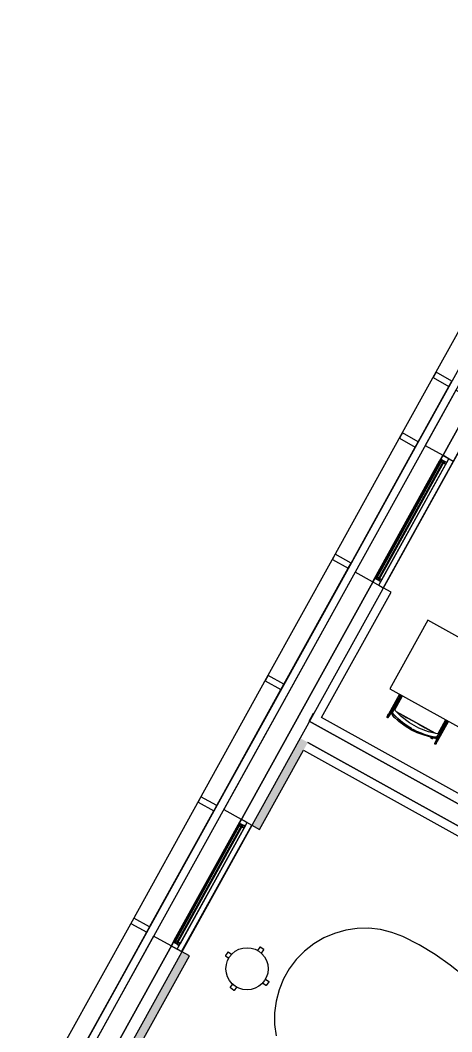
# Model space of a CAD drawing. Header units: metres. Extents: x 2.5 to 42.6, y 0.9 to 31.9.
# Drawn here: x 20.895 to 22.306, y 18.851 to 22.154 of the extents above; entities that cross this region are included whole.
import ezdxf

# ---------------------------------------------------------------- set-up
doc = ezdxf.new("R2010")
doc.units = ezdxf.units.M
for name, color, linetype in [('ARREDI', 9, 'Continuous'), ('INFISSI_VETRATE', 4, 'Continuous'), ('PARETI_STRUTTURE', 7, 'Continuous'), ('PILASTRI_SETTI', 8, 'Continuous')]:
    doc.layers.add(name, color=color, linetype=linetype)

msp = doc.modelspace()

# ---------------------------------------------------------------- linework, layer by layer
at = {"layer": 'ARREDI'}
for points in [[(22.4109, 21.1647), (22.4112, 21.1645), (22.1917, 20.7684)], [(22.1917, 20.7684), (21.9722, 20.3724)], [(21.9766, 20.3812), (22.1866, 20.76)], [(21.9722, 20.3724), (21.5332, 19.5803)], [(22.1189, 19.902), (22.1444, 19.948)], [(22.0991, 19.888), (22.0991, 19.888), (22.0991, 19.888), (22.0994, 19.8878), (22.0998, 19.8876)], [(22.0998, 19.8876), (22.1004, 19.8873)], [(22.1087, 19.8911), (22.108, 19.8914), (22.1074, 19.8919), (22.107, 19.8925), (22.1069, 19.8932), (22.1069, 19.8933), (22.1071, 19.894), (22.1071, 19.8941), (22.1075, 19.8946), (22.108, 19.8951), (22.1087, 19.8953)], [(22.1087, 19.8953), (22.1095, 19.8953), (22.1102, 19.895), (22.1108, 19.8945), (22.1111, 19.8939), (22.1113, 19.8932), (22.1113, 19.8931), (22.1111, 19.8924), (22.1111, 19.8923), (22.1107, 19.8918), (22.1102, 19.8914), (22.1095, 19.8911)], [(22.1091, 19.89), (22.1099, 19.8885)], [(22.1099, 19.8885), (22.1092, 19.89)], [(22.1097, 19.8923), (22.1114, 19.8963), (22.1121, 19.8978)], [(22.1104, 19.8877), (22.1112, 19.8867)], [(22.1112, 19.8866), (22.1105, 19.8877)], [(22.1131, 19.9025), (22.1125, 19.903), (22.1121, 19.9036), (22.112, 19.9044), (22.1122, 19.9051), (22.1124, 19.9055), (22.1124, 19.9055), (22.1125, 19.9057), (22.1131, 19.9062), (22.1138, 19.9064)], [(22.257, 19.813), (22.2603, 19.8179), (22.2636, 19.8228), (22.2302, 19.8303), (22.1982, 19.8425), (22.1682, 19.8591), (22.1409, 19.8798), (22.1168, 19.9041), (22.1144, 19.8987), (22.112, 19.8933), (22.1121, 19.8925), (22.1129, 19.891), (22.1142, 19.8891), (22.1158, 19.8872)], [(22.1158, 19.8872), (22.1141, 19.8892), (22.1128, 19.891), (22.1121, 19.8925), (22.112, 19.8934)], [(22.1128, 19.8848), (22.1121, 19.8856)], [(22.1122, 19.8843), (22.1124, 19.8844), (22.1128, 19.8848), (22.1133, 19.8852), (22.1138, 19.8857), (22.1144, 19.8862)], [(22.1122, 19.8842), (22.1122, 19.8842)], [(22.1128, 19.8992), (22.1132, 19.9001)], [(22.1138, 19.9064), (22.1146, 19.9064), (22.1153, 19.9061), (22.1158, 19.9056), (22.1162, 19.905), (22.1163, 19.9043), (22.1162, 19.9035)], [(22.1144, 19.8862), (22.1148, 19.8866), (22.1152, 19.8869), (22.1154, 19.8871)], [(22.1151, 19.9027), (22.1165, 19.9039)], [(22.1743, 19.8406), (22.1601, 19.8493), (22.1443, 19.8607), (22.1295, 19.8734), (22.1158, 19.8872)], [(22.1159, 19.8871), (22.1296, 19.8733), (22.1444, 19.8607), (22.1601, 19.8492), (22.1743, 19.8406)], [(22.1256, 19.8953), (22.1381, 19.8884), (22.1582, 19.8772), (22.1784, 19.866), (22.1982, 19.8551)], [(22.2515, 19.8255), (22.1256, 19.8953)], [(22.0967, 19.8762), (22.096, 19.8762), (22.0953, 19.8765), (22.0947, 19.877), (22.0943, 19.8777), (22.0942, 19.8784), (22.0943, 19.8791), (22.0946, 19.8796), (22.0946, 19.8796), (22.0947, 19.8798), (22.0953, 19.8802), (22.096, 19.8805)], [(22.0985, 19.8783), (22.0984, 19.8776), (22.0982, 19.8771), (22.0982, 19.8771), (22.098, 19.8769), (22.0974, 19.8765), (22.0967, 19.8762)], [(22.1163, 19.8802), (22.1159, 19.8796), (22.1156, 19.879), (22.1153, 19.8786), (22.1152, 19.8783)], [(22.1986, 19.8548), (22.2188, 19.8436), (22.239, 19.8325), (22.2515, 19.8255)], [(22.2862, 19.8695), (22.2608, 19.8235)], [(22.1939, 19.8305), (22.1792, 19.8379)], [(22.1793, 19.8379), (22.1938, 19.8305)], [(22.1944, 19.8303), (22.2122, 19.8231), (22.2307, 19.8172), (22.2497, 19.8129)], [(22.2122, 19.823), (22.1944, 19.8303)], [(22.2498, 19.8129), (22.2308, 19.8172), (22.2127, 19.8229)], [(22.2636, 19.8228), (22.2632, 19.8198), (22.2636, 19.8228)], [(22.2634, 19.8219), (22.264, 19.8224), (22.2647, 19.8227), (22.2654, 19.8227), (22.2661, 19.8225), (22.2667, 19.8221), (22.2672, 19.8215)], [(22.2672, 19.8215), (22.2673, 19.8207), (22.2672, 19.82), (22.2672, 19.8198), (22.2672, 19.8197), (22.2669, 19.8193), (22.2664, 19.8188), (22.2657, 19.8185), (22.2649, 19.8185), (22.2642, 19.8187)], [(22.2426, 19.8077), (22.2427, 19.808), (22.2429, 19.8084), (22.2433, 19.809), (22.2436, 19.8096)], [(22.2496, 19.8105), (22.2495, 19.8097), (22.2494, 19.8091), (22.2493, 19.8086), (22.2492, 19.8083), (22.2492, 19.8083), (22.2492, 19.8083), (22.2493, 19.8085)], [(22.25, 19.8125), (22.2499, 19.8123), (22.2498, 19.8118), (22.2497, 19.8112)], [(22.2498, 19.8129), (22.2522, 19.8126), (22.2545, 19.8125), (22.2562, 19.8126), (22.257, 19.813)], [(22.2571, 19.813), (22.2563, 19.8126), (22.2546, 19.8124), (22.2524, 19.8126), (22.2498, 19.8129)], [(22.2506, 19.7909), (22.2504, 19.7916), (22.2505, 19.7924), (22.2506, 19.7926), (22.2506, 19.7926), (22.2509, 19.793), (22.2514, 19.7936)], [(22.2546, 19.7926), (22.2547, 19.7919), (22.2547, 19.7911), (22.2546, 19.7909), (22.2546, 19.7909), (22.2543, 19.7905), (22.2538, 19.79), (22.2531, 19.7897), (22.2523, 19.7896), (22.2516, 19.7898), (22.251, 19.7903), (22.2506, 19.7909)], [(22.2549, 19.8087), (22.254, 19.8086), (22.2528, 19.8087)], [(22.2528, 19.8087), (22.2541, 19.8086)], [(22.2563, 19.8103), (22.2564, 19.8111), (22.2566, 19.8116), (22.2567, 19.8117), (22.2572, 19.8122), (22.2573, 19.8122), (22.2579, 19.8125), (22.2587, 19.8125), (22.2594, 19.8123), (22.26, 19.8119), (22.2604, 19.8112)], [(22.2606, 19.8152), (22.2598, 19.814), (22.2565, 19.8091)], [(22.2604, 19.8112), (22.2606, 19.8105), (22.2605, 19.8098), (22.2603, 19.8092), (22.2602, 19.8091), (22.2597, 19.8086), (22.2596, 19.8086), (22.259, 19.8083), (22.2582, 19.8083), (22.2575, 19.8085), (22.2569, 19.809)], [(22.258, 19.7999), (22.2586, 19.7996)], [(22.2586, 19.7996), (22.259, 19.7993), (22.2593, 19.7992)], [(22.2593, 19.7992), (22.2593, 19.7992)], [(21.5332, 19.5803), (21.4607, 19.4495), (21.0942, 18.7883)], [(21.3181, 19.1931), (21.4603, 19.4496), (21.5281, 19.5719)], [(21.4607, 19.4495), (21.4603, 19.4497)], [(22.3474, 19.0307), (22.3006, 19.0686), (22.2512, 19.1031), (22.1995, 19.1341), (22.1458, 19.1615), (22.1102, 19.1753), (22.0731, 19.1844), (22.0352, 19.1887), (21.997, 19.188), (21.9592, 19.1824), (21.9225, 19.172), (21.8874, 19.157), (21.8546, 19.1375), (21.8245, 19.114), (21.7977, 19.0867), (21.7747, 19.0563), (21.7558, 19.0231), (21.7413, 18.9878), (21.7315, 18.9509), (21.7265, 18.913), (21.7265, 18.8748), (21.7314, 18.837)], [(21.6787, 19.1272), (21.6708, 19.1163)], [(21.6798, 19.1273), (21.6787, 19.1272)], [(21.6912, 19.119), (21.6798, 19.1273)], [(21.5742, 19.111), (21.5658, 19.0995)], [(21.5658, 19.0995), (21.566, 19.0984)], [(21.566, 19.0984), (21.5768, 19.0905)], [(21.5753, 19.1112), (21.5742, 19.111)], [(21.5861, 19.1032), (21.5753, 19.1111)], [(21.6835, 19.107), (21.6914, 19.1179)], [(21.6914, 19.1179), (21.6912, 19.119)], [(21.582, 18.995), (21.5899, 19.0059)], [(21.5822, 18.9939), (21.582, 18.995)], [(21.5936, 18.9856), (21.5821, 18.9939)], [(21.6026, 18.9966), (21.5947, 18.9857)], [(21.6981, 19.0017), (21.6873, 19.0097)], [(21.6966, 19.0224), (21.7074, 19.0145)], [(21.6992, 19.0019), (21.6981, 19.0017)], [(21.7076, 19.0134), (21.6992, 19.0019)], [(21.7074, 19.0145), (21.7076, 19.0134)], [(21.5947, 18.9857), (21.5936, 18.9856)]]:
    msp.add_lwpolyline(points, dxfattribs=at)
for points in [[(22.3011, 20.9666), (22.1914, 20.7686), (22.1917, 20.7684), (22.3015, 20.9664)], [(22.2893, 20.7097), (22.296, 20.7219), (22.2761, 20.7329), (22.2659, 20.7146), (22.2671, 20.714), (22.2705, 20.7201)], [(22.2691, 20.7177), (22.2672, 20.7142), (22.2686, 20.7134), (22.2705, 20.7169)], [(22.2705, 20.712), (22.2761, 20.709), (22.2785, 20.7134), (22.273, 20.7165)], [(22.2783, 20.7081), (22.28, 20.7071), (22.2815, 20.71), (22.2798, 20.7109)], [(22.2893, 20.7097), (22.2833, 20.7131), (22.28, 20.7071), (22.286, 20.7038)], [(21.9719, 20.3726), (21.7524, 19.9766), (21.7527, 19.9764), (21.9722, 20.3724)], [(22.0737, 20.3208), (22.0549, 20.3312), (22.0583, 20.3374), (22.0572, 20.338), (22.047, 20.3197), (22.067, 20.3086)], [(22.0563, 20.3337), (22.0577, 20.3329), (22.0596, 20.3363), (22.0582, 20.3371)], [(22.0618, 20.3354), (22.0593, 20.331), (22.0648, 20.3279), (22.0673, 20.3324)], [(22.0693, 20.331), (22.0677, 20.3281), (22.0694, 20.3272), (22.071, 20.3301)], [(22.0737, 20.3208), (22.077, 20.3267), (22.071, 20.3301), (22.0677, 20.3241)], [(22.2275, 20.1946), (22.1034, 19.9708), (22.3273, 19.8467), (22.4513, 20.0706)], [(21.7524, 19.9765), (21.5329, 19.5805), (21.5332, 19.5803), (21.7527, 19.9764)], [(21.6308, 19.5216), (21.6375, 19.5338), (21.6175, 19.5448), (21.6074, 19.5265), (21.6085, 19.5259), (21.612, 19.532)], [(21.6106, 19.5296), (21.6087, 19.5261), (21.6101, 19.5253), (21.612, 19.5288)], [(21.612, 19.5239), (21.6175, 19.5209), (21.62, 19.5253), (21.6145, 19.5284)], [(21.6197, 19.52), (21.6214, 19.519), (21.623, 19.5219), (21.6213, 19.5228)], [(21.6308, 19.5216), (21.6247, 19.525), (21.6214, 19.519), (21.6275, 19.5157)], [(21.3134, 19.1845), (21.0938, 18.7885), (21.0942, 18.7883), (21.3137, 19.1843)], [(21.4152, 19.1327), (21.3964, 19.1431), (21.3998, 19.1493), (21.3986, 19.1499), (21.3885, 19.1316), (21.4085, 19.1205)], [(21.3978, 19.1456), (21.3992, 19.1448), (21.4011, 19.1482), (21.3997, 19.149)], [(21.4033, 19.1473), (21.4008, 19.1429), (21.4063, 19.1398), (21.4088, 19.1443)], [(21.4107, 19.1429), (21.4091, 19.14), (21.4108, 19.1391), (21.4124, 19.142)], [(21.4152, 19.1327), (21.4185, 19.1386), (21.4124, 19.142), (21.4091, 19.136)]]:
    msp.add_lwpolyline(points, close=True, dxfattribs=at)
msp.add_circle((21.6367, 19.0564), 0.0689, dxfattribs=at)
at = {"layer": 'INFISSI_VETRATE'}
for points in [[(22.2733, 20.7041), (22.2794, 20.7101)], [(22.2511, 20.6818), (22.2572, 20.6879)], [(22.2387, 20.6416), (22.2448, 20.6477)], [(22.2165, 20.6194), (22.2225, 20.6254)], [(22.2041, 20.5791), (22.2101, 20.5852)], [(22.1819, 20.5569), (22.1879, 20.563)], [(22.1695, 20.5167), (22.1755, 20.5227)], [(22.1472, 20.4945), (22.1533, 20.5005)], [(22.1348, 20.4542), (22.1409, 20.4603)], [(22.1126, 20.432), (22.1187, 20.438)], [(22.1002, 20.3917), (22.1063, 20.3978)], [(22.078, 20.3695), (22.0841, 20.3756)], [(22.0656, 20.3293), (22.0717, 20.3353)], [(21.6155, 19.5173), (21.6216, 19.5233)], [(21.5933, 19.4951), (21.5994, 19.5011)], [(21.5809, 19.4548), (21.587, 19.4609)], [(21.5587, 19.4326), (21.5648, 19.4387)], [(21.5463, 19.3924), (21.5524, 19.3984)], [(21.5241, 19.3701), (21.5301, 19.3762)], [(21.5117, 19.3299), (21.5177, 19.336)], [(21.4895, 19.3077), (21.4955, 19.3137)], [(21.4771, 19.2674), (21.4831, 19.2735)], [(21.4548, 19.2452), (21.4609, 19.2513)], [(21.4424, 19.205), (21.4485, 19.211)], [(21.4202, 19.1828), (21.4263, 19.1888)], [(21.4078, 19.1425), (21.4139, 19.1486)]]:
    msp.add_lwpolyline(points, dxfattribs=at)
at = {"layer": 'PARETI_STRUTTURE'}
for points in [[(19.3814, 15.5105), (19.3242, 15.5421), (27.06, 29.4989)], [(25.9228, 27.2312), (26.9202, 29.0306), (19.6668, 15.9442)], [(26.8439, 28.9742), (19.6745, 16.0393)], [(19.6745, 16.0393), (26.8439, 28.9742)], [(24.6153, 24.8722), (22.0814, 20.3006)], [(22.2495, 20.9953), (22.469, 21.3913)], [(22.1397, 20.7972), (22.2495, 20.9953)], [(22.1962, 20.7772), (22.2964, 20.958)], [(22.3763, 20.9137), (22.3191, 20.9454), (22.2189, 20.7646), (22.2761, 20.7329)], [(21.9202, 20.4012), (22.1397, 20.7972)], [(22.1445, 20.8059), (22.135, 20.7886)], [(21.9766, 20.3812), (22.1866, 20.76)], [(22.0572, 20.338), (22.2659, 20.7146)], [(22.2659, 20.7146), (22.0572, 20.338)], [(22.0669, 20.3268), (22.2806, 20.7123), (22.2785, 20.7135), (22.0648, 20.3279)], [(22.2761, 20.7329), (22.1615, 20.5263)], [(22.2761, 20.7329), (22.3105, 20.7139)], [(22.286, 20.7038), (22.296, 20.7219)], [(22.296, 20.7219), (22.3105, 20.7139)], [(22.077, 20.3267), (22.286, 20.7038)], [(22.0771, 20.327), (22.2859, 20.7035)], [(22.1615, 20.5263), (22.047, 20.3197)], [(21.7007, 20.0052), (21.9202, 20.4012)], [(21.925, 20.4098), (21.9155, 20.3926)], [(22.047, 20.3197), (21.9898, 20.3514), (21.5604, 19.5765), (21.6175, 19.5448)], [(21.7571, 19.9852), (21.9671, 20.364)], [(22.067, 20.3086), (22.0814, 20.3006), (22.047, 20.3197)], [(22.067, 20.3086), (22.077, 20.3267)], [(21.8801, 19.8765), (22.1073, 20.2863), (22.0814, 20.3006)], [(21.4812, 19.6091), (21.7007, 20.0052)], [(21.5376, 19.5891), (21.7476, 19.9679)], [(22.1352, 19.9532), (22.0991, 19.888)], [(22.1119, 19.9021), (22.139, 19.9511)], [(22.1411, 19.9499), (22.1152, 19.9031)], [(22.1193, 19.9016), (22.1449, 19.9478)], [(21.8543, 19.8908), (21.84, 19.865), (24.0567, 18.6363), (24.0711, 18.6621)], [(21.84, 19.865), (21.8543, 19.8908)], [(22.0944, 19.8793), (22.095, 19.8805), (22.0958, 19.882), (22.0973, 19.8848), (22.0991, 19.888)], [(22.1124, 19.9055), (22.0946, 19.8796)], [(22.0982, 19.8771), (22.116, 19.9031)], [(22.1071, 19.8941), (22.1122, 19.9047)], [(22.1114, 19.8963), (22.1105, 19.8946)], [(22.1161, 19.9029), (22.116, 19.9028), (22.116, 19.9026), (22.1159, 19.9025), (22.1158, 19.9024), (22.1158, 19.9023), (22.1157, 19.9022), (22.1157, 19.9021), (22.1156, 19.9019), (22.1156, 19.9018), (22.1155, 19.9017), (22.1155, 19.9016), (22.1154, 19.9015), (22.1153, 19.9013), (22.1153, 19.9012), (22.1152, 19.9011), (22.1152, 19.901), (22.1151, 19.9009), (22.1151, 19.9007), (22.115, 19.9006), (22.1149, 19.9005), (22.1149, 19.9004), (22.1148, 19.9003), (22.1148, 19.9002), (22.1147, 19.9), (22.1147, 19.8999), (22.1146, 19.8998), (22.1146, 19.8997), (22.1145, 19.8996), (22.1144, 19.8994), (22.1144, 19.8993), (22.1143, 19.8992), (22.1143, 19.8991), (22.1142, 19.899), (22.1142, 19.8989), (22.1141, 19.8987), (22.1141, 19.8986), (22.114, 19.8985), (22.1139, 19.8984), (22.1139, 19.8983), (22.1138, 19.8981), (22.1138, 19.898), (22.1137, 19.8979), (22.1136, 19.8978), (22.1136, 19.8977), (22.1135, 19.8976), (22.1135, 19.8974), (22.1134, 19.8973), (22.1134, 19.8972), (22.1133, 19.8971), (22.1133, 19.897), (22.1132, 19.8968), (22.1131, 19.8967), (22.1131, 19.8966), (22.113, 19.8965), (22.113, 19.8964), (22.1129, 19.8962), (22.1129, 19.8961), (22.1128, 19.896), (22.1128, 19.8959), (22.1127, 19.8958), (22.1126, 19.8956), (22.1126, 19.8955), (22.1125, 19.8954), (22.1125, 19.8953), (22.1124, 19.8952), (22.1124, 19.8951), (22.1123, 19.8949), (22.1123, 19.8948), (22.1122, 19.8947), (22.1121, 19.8946), (22.1121, 19.8945), (22.112, 19.8943), (22.112, 19.8942), (22.1119, 19.8941), (22.1119, 19.894), (22.1118, 19.8939), (22.1117, 19.8937), (22.1117, 19.8936), (22.1116, 19.8935), (22.1116, 19.8934), (22.1115, 19.8933), (22.1115, 19.8932), (22.1114, 19.893), (22.1114, 19.8929), (22.1113, 19.8928), (22.1112, 19.8927), (22.1112, 19.8926), (22.1111, 19.8925), (22.1111, 19.8923), (22.1111, 19.8923)], [(22.1747, 19.8354), (22.1532, 19.8488), (22.1331, 19.8642), (22.1147, 19.8815), (22.1121, 19.8842)], [(22.1154, 19.8871), (22.1334, 19.8696), (22.1531, 19.8541), (22.1743, 19.8406), (22.1768, 19.8392)], [(24.0567, 18.6363), (21.84, 19.865)], [(24.0711, 18.6621), (21.8801, 19.8765)], [(22.1152, 19.8783), (22.1214, 19.8748)], [(22.2593, 19.7992), (22.2955, 19.8643)], [(22.2857, 19.8697), (22.2601, 19.8236)], [(22.2633, 19.8203), (22.2895, 19.8676)], [(22.2917, 19.8664), (22.2661, 19.8203)], [(22.2492, 19.8083), (22.1927, 19.8263), (22.1747, 19.8354)], [(22.1768, 19.8392), (22.1993, 19.8282), (22.2228, 19.8194), (22.247, 19.8131), (22.25, 19.8125)], [(22.2546, 19.7909), (22.2672, 19.8198)], [(22.2566, 19.8116), (22.263, 19.8215)], [(22.2672, 19.8198), (22.2666, 19.8191), (22.2665, 19.819), (22.2665, 19.8189), (22.2664, 19.8188), (22.2663, 19.8187), (22.2662, 19.8186), (22.2662, 19.8185), (22.2661, 19.8184), (22.266, 19.8183), (22.266, 19.8181), (22.2659, 19.818), (22.2658, 19.8179), (22.2658, 19.8178), (22.2657, 19.8177), (22.2656, 19.8176), (22.2655, 19.8175), (22.2655, 19.8174), (22.2654, 19.8173), (22.2653, 19.8171), (22.2653, 19.817), (22.2652, 19.8169), (22.2651, 19.8168), (22.2651, 19.8167), (22.265, 19.8166), (22.2649, 19.8165), (22.2648, 19.8164), (22.2648, 19.8163), (22.2647, 19.8162), (22.2646, 19.816), (22.2646, 19.8159), (22.2645, 19.8158), (22.2644, 19.8157), (22.2643, 19.8156), (22.2643, 19.8155), (22.2642, 19.8154), (22.2641, 19.8153), (22.2641, 19.8152), (22.264, 19.815), (22.2639, 19.8149), (22.2638, 19.8148), (22.2638, 19.8147), (22.2637, 19.8146), (22.2636, 19.8145), (22.2636, 19.8144), (22.2635, 19.8143), (22.2634, 19.8142), (22.2633, 19.8141), (22.2633, 19.814), (22.2632, 19.8138), (22.2631, 19.8137), (22.2631, 19.8136), (22.263, 19.8135), (22.2629, 19.8134), (22.2629, 19.8133), (22.2628, 19.8132), (22.2627, 19.8131), (22.2626, 19.813), (22.2626, 19.8128), (22.2625, 19.8127), (22.2624, 19.8126), (22.2624, 19.8125), (22.2623, 19.8124), (22.2622, 19.8123), (22.2621, 19.8122), (22.2621, 19.8121), (22.262, 19.812), (22.2619, 19.8119), (22.2619, 19.8117), (22.2618, 19.8116), (22.2617, 19.8115), (22.2616, 19.8114), (22.2616, 19.8113), (22.2615, 19.8112), (22.2614, 19.8111), (22.2614, 19.811), (22.2613, 19.8109), (22.2612, 19.8107), (22.2611, 19.8106), (22.2611, 19.8105), (22.261, 19.8104), (22.2609, 19.8103), (22.2609, 19.8102), (22.2608, 19.8101), (22.2607, 19.81), (22.2606, 19.8099), (22.2606, 19.8098), (22.2605, 19.8096), (22.2604, 19.8095), (22.2604, 19.8094), (22.2603, 19.8093), (22.2602, 19.8092)], [(22.2632, 19.8215), (22.2628, 19.8205)], [(22.266, 19.8201), (22.2645, 19.8175)], [(21.8353, 19.7955), (24.0813, 18.5506), (24.1119, 18.6057)], [(24.0813, 18.5506), (21.8353, 19.7955)], [(22.2359, 19.8114), (22.2426, 19.8077)], [(22.2577, 19.8089), (22.2506, 19.7926)], [(22.2602, 19.8146), (22.2583, 19.8104)], [(22.2589, 19.8124), (22.2594, 19.8133)], [(21.652, 19.5258), (21.6778, 19.5114), (21.821, 19.7697)], [(21.821, 19.7697), (24.067, 18.5248)], [(21.2617, 19.2131), (21.4812, 19.6091)], [(21.486, 19.6178), (21.4764, 19.6005)], [(21.3181, 19.1931), (21.5281, 19.5719)], [(21.3952, 19.1436), (21.3986, 19.1499), (21.6074, 19.5265)], [(21.6074, 19.5265), (21.3986, 19.1499)], [(21.6124, 19.5295), (21.3988, 19.144)], [(21.4012, 19.1436), (21.6145, 19.5284), (21.6124, 19.5295)], [(21.4084, 19.1387), (21.6221, 19.5242), (21.62, 19.5254), (21.4063, 19.1398)], [(21.4229, 19.1125), (21.652, 19.5257)], [(21.6175, 19.5448), (21.503, 19.3382)], [(21.6102, 19.5317), (21.6074, 19.5265)], [(21.6175, 19.5448), (21.652, 19.5258)], [(21.6275, 19.5157), (21.6375, 19.5338)], [(21.6375, 19.5338), (21.652, 19.5258)], [(21.4185, 19.1386), (21.6275, 19.5157)], [(21.4186, 19.1389), (21.6273, 19.5154)], [(21.503, 19.3382), (21.3885, 19.1316)], [(21.0422, 18.8171), (21.2617, 19.2131)], [(21.0986, 18.7971), (21.3086, 19.1759)], [(21.3885, 19.1316), (21.3313, 19.1633), (21.1214, 18.7845), (21.1785, 18.7528)], [(21.4085, 19.1205), (21.4229, 19.1125), (21.3885, 19.1316)], [(21.3994, 19.1436), (21.4008, 19.1429)], [(21.4085, 19.1205), (21.4185, 19.1386)], [(21.213, 18.7337), (21.2388, 18.7194), (21.4487, 19.0982), (21.4229, 19.1125)]]:
    msp.add_lwpolyline(points, dxfattribs=at)
for points in [[(22.2543, 21.0039), (22.2447, 20.9866), (22.2964, 20.958), (22.3059, 20.9752)], [(22.1445, 20.8059), (22.135, 20.7886), (22.1866, 20.76), (22.1962, 20.7772)], [(22.2761, 20.7329), (22.047, 20.3197), (22.067, 20.3086), (22.296, 20.7219)], [(22.273, 20.7165), (22.0593, 20.331), (22.0573, 20.3321), (22.271, 20.7176)], [(22.271, 20.7176), (22.0573, 20.3321), (22.0593, 20.331), (22.273, 20.7165)], [(22.0669, 20.3268), (22.0648, 20.3279), (22.2785, 20.7135), (22.2806, 20.7123)], [(21.925, 20.4098), (21.9155, 20.3926), (21.9671, 20.364), (21.9766, 20.3812)], [(21.7055, 20.0138), (21.6959, 19.9966), (21.7476, 19.9679), (21.7571, 19.9852)], [(21.486, 19.6178), (21.4764, 19.6005), (21.5281, 19.5719), (21.5376, 19.5891)], [(21.6175, 19.5448), (21.3885, 19.1316), (21.4084, 19.1205), (21.6375, 19.5338)], [(21.6145, 19.5284), (21.4008, 19.1429), (21.3987, 19.144), (21.6124, 19.5295)], [(21.4084, 19.1387), (21.4063, 19.1398), (21.62, 19.5254), (21.6221, 19.5242)], [(21.2665, 19.2217), (21.2569, 19.2045), (21.3086, 19.1759), (21.3181, 19.1931)]]:
    msp.add_lwpolyline(points, close=True, dxfattribs=at)
at = {"layer": 'PILASTRI_SETTI'}
for points in [[(21.6778, 19.5114), (21.8353, 19.7955), (21.652, 19.5258), (21.8094, 19.8099)], [(21.2388, 18.7194), (21.4487, 19.0982), (21.2129, 18.7337), (21.4229, 19.1125)]]:
    msp.add_solid(points, dxfattribs=at)

doc.saveas('drawing.dxf')
